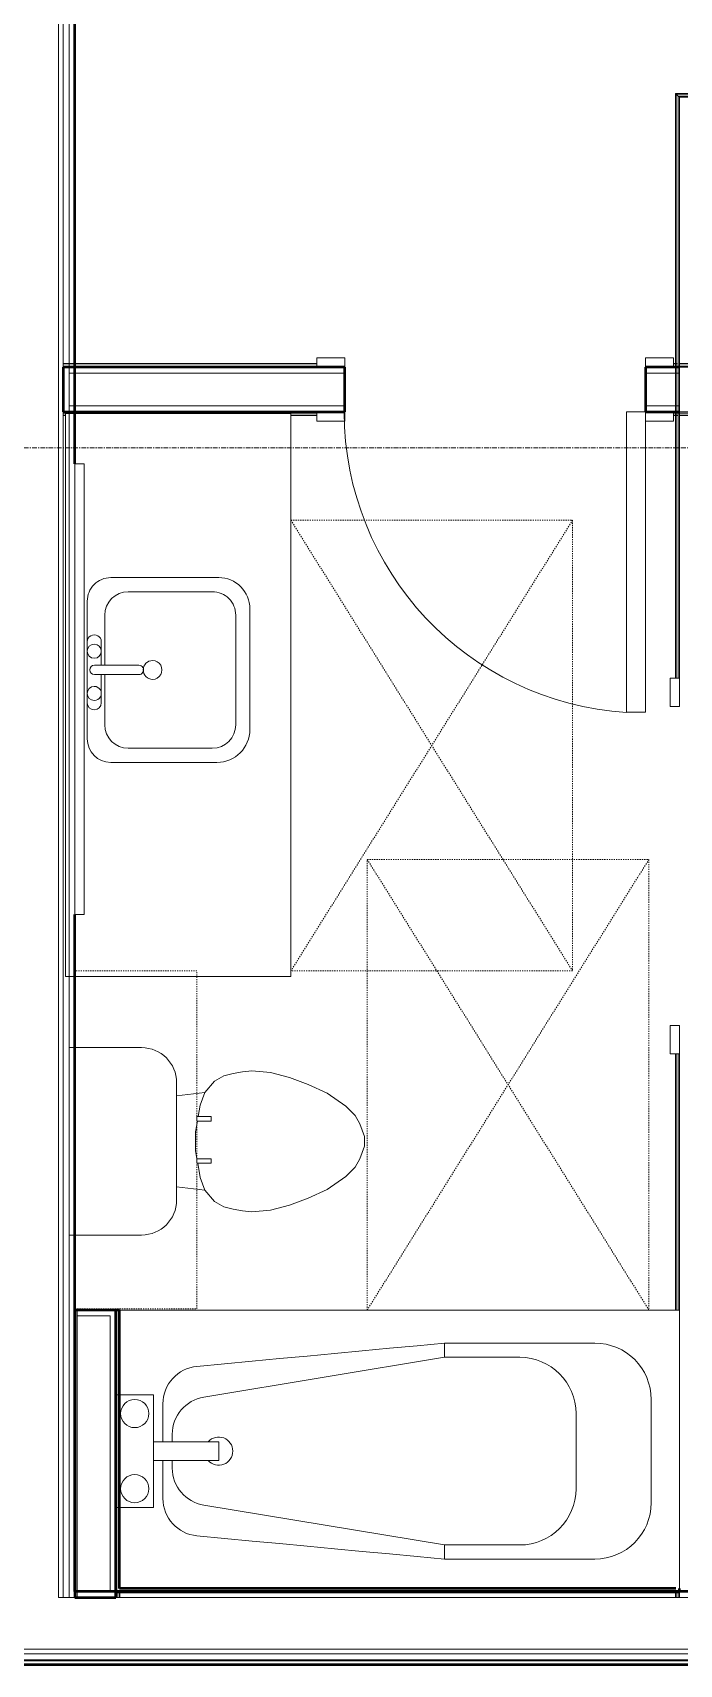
# Model space of a CAD drawing. Header units: inches. Extents: x -4218 to -1830, y 9767 to 12426.
# Drawn here: x -2935.8 to -2866.9, y 11717.6 to 11891.4 of the extents above; entities that cross this region are included whole.
import ezdxf

# ---------------------------------------------------------------- set-up
doc = ezdxf.new("R2010")
doc.units = ezdxf.units.IN
doc.header["$MEASUREMENT"] = 0
doc.linetypes.add('Dash', pattern=[0.25, 0.125, -0.125])
doc.linetypes.add('Grid Line 1_2_', pattern=[0.875, 0.5, -0.125, 0.125, -0.125])
for name, color, linetype, lineweight in [('0-1', 7, 'Continuous', 5), ('0-2', 253, 'Continuous', 9), ('A-DOOR-1', 7, 'Continuous', 9), ('A-DOOR-2', 50, 'Continuous', 20), ('A-DOOR-FRAM-1', 50, 'Continuous', 20), ('A-FLOR-5', 192, 'Continuous', 9), ('A-GENM-HDLN-1', 7, 'Dash', 9), ('A-WALL-1', 250, 'Continuous', 50), ('A-WALL-2', 10, 'Continuous', 13), ('A-WALL-3', 254, 'Continuous', 9), ('A-WALL-4', 253, 'Continuous', 9), ('A-WALL-5', 252, 'Continuous', 9), ('A-WALL-6', 7, 'Continuous', 9), ('I-WALL-1', 250, 'Continuous', 50), ('I-WALL-2', 254, 'Continuous', 9), ('I-WALL-3', 253, 'Continuous', 9), ('I-WALL-4', 252, 'Continuous', 9), ('P-SANR-FIXT-1', 7, 'Continuous', 9), ('P-SANR-FIXT-2', 253, 'Continuous', 9), ('P-SANR-FIXT-3', 252, 'Continuous', 9), ('P-SANR-FIXT-4', 254, 'Continuous', 9), ('Q-CASE-1', 252, 'Continuous', 9), ('Q-CASE-2', 7, 'Continuous', 9), ('Q-CASE-4', 7, 'Dash', 9), ('Q-CASE-5', 254, 'Continuous', 9), ('S-GRID-1', 1, 'Grid Line 1_2_', 9)]:
    doc.layers.add(name, color=color, linetype=linetype, lineweight=lineweight)

# ---------------------------------------------------------------- blocks, each defined once
blk = doc.blocks.new('Basic Wall _ INT - W4BØF - _5_8 GYP - 2X4 WOOD_BATT_ - 5_8 GYP_ - ___-2680993-BACKGROUND - 3RD FLOOR')
at = {"layer": 'A-WALL-3'}
for p, q in [((-2867.31, 11724.74), (-2867.25, 11724.74)), ((-2867.25, 11724.74), (-2867.1, 11724.74)), ((-2867.1, 11724.74), (-2867.04, 11724.74)), ((-2866.92, 11724.74), (-2866.9, 11724.74))]:
    blk.add_line(p, q, dxfattribs=at)
at = {"layer": 'A-WALL-4'}
for p, q in [((-2867.25, 11884.89), (-2867.31, 11884.95)), ((-2867.1, 11884.75), (-2867.25, 11884.89)), ((-2867.04, 11884.68), (-2867.1, 11884.74)), ((-2866.9, 11884.54), (-2866.92, 11884.56)), ((-2867.25, 11856.08), (-2867.25, 11856.2)), ((-2867.25, 11855.99), (-2867.25, 11856.08)), ((-2867.25, 11855.93), (-2867.25, 11855.99)), ((-2867.25, 11851.04), (-2867.25, 11855.79)), ((-2866.9, 11855.79), (-2866.9, 11851.04)), ((-2867.25, 11850.84), (-2867.25, 11850.89)), ((-2867.25, 11850.75), (-2867.25, 11850.83)), ((-2867.25, 11850.63), (-2867.25, 11850.74)), ((-2866.9, 11822.66), (-2866.9, 11819.66)), ((-2866.9, 11785.66), (-2866.9, 11782.66)), ((-2867.02, 11724.74), (-2867.31, 11724.74)), ((-2867.25, 11724.74), (-2867.25, 11725.33)), ((-2866.94, 11724.74), (-2867.02, 11724.74)), ((-2866.9, 11724.74), (-2866.94, 11724.74)), ((-2866.9, 11725.33), (-2866.9, 11724.74))]:
    blk.add_line(p, q, dxfattribs=at)
at = {"layer": 'A-WALL-5'}
for p, q in [((-2867.25, 11856.21), (-2867.25, 11884.89)), ((-2866.9, 11884.54), (-2866.9, 11855.79)), ((-2867.31, 11856.08), (-2867.31, 11856.2)), ((-2867.31, 11855.99), (-2867.31, 11856.08)), ((-2867.31, 11855.93), (-2867.31, 11855.99)), ((-2867.31, 11851.04), (-2867.31, 11855.79)), ((-2867.02, 11855.77), (-2867.02, 11851.06)), ((-2867.31, 11850.84), (-2867.31, 11850.89)), ((-2867.31, 11850.75), (-2867.31, 11850.83)), ((-2866.9, 11851.04), (-2866.9, 11822.66)), ((-2867.31, 11850.63), (-2867.31, 11850.74)), ((-2867.25, 11822.66), (-2867.25, 11850.63)), ((-2867.25, 11755.33), (-2867.25, 11782.66)), ((-2866.9, 11782.66), (-2866.9, 11755.33)), ((-2867.31, 11724.74), (-2867.31, 11725.33)), ((-2867.02, 11725.33), (-2867.02, 11724.74))]:
    blk.add_line(p, q, dxfattribs=at)
at = {"layer": 'A-WALL-6'}
for p, q in [((-2867.31, 11856.21), (-2867.31, 11884.95)), ((-2867.02, 11884.66), (-2867.02, 11855.79)), ((-2867.02, 11851.04), (-2867.02, 11822.66)), ((-2867.31, 11822.66), (-2867.31, 11850.63)), ((-2867.31, 11755.33), (-2867.31, 11782.66)), ((-2867.02, 11782.66), (-2867.02, 11755.33))]:
    blk.add_line(p, q, dxfattribs=at)
at = {"layer": 'A-WALL-6', "flags": 128}
for points in [[(-2867.31, 11884.95), (-2867.19, 11884.83), (-2867.1, 11884.74), (-2867.04, 11884.68), (-2867.02, 11884.66)], [(-2867.02, 11884.66), (-2867.02, 11884.66), (-2867.01, 11884.65), (-2867, 11884.64), (-2866.98, 11884.62), (-2866.96, 11884.6), (-2866.94, 11884.58)]]:
    blk.add_lwpolyline(points, dxfattribs=at)
blk = doc.blocks.new('SWING - SINGLE - FLUSH - 2-10 x 6-8 - PRIVACY-3199405-BACKGROUND - 3RD FLOOR')
at = {"layer": 'A-DOOR-1'}
blk.add_arc((17, -2.38), 34.07, 180, 266.6343, dxfattribs=at)
at = {"layer": 'A-DOOR-2'}
for p, q in [((15, -2.38), (15, -36.38)), ((17, -2.38), (15, -2.38)), ((17, -2.38), (17, -36.38)), ((17, -36.38), (15, -36.38))]:
    blk.add_line(p, q, dxfattribs=at)
at = {"layer": 'A-DOOR-FRAM-1'}
for p, q in [((-20, 2.37), (-20, 3.37)), ((-20, 3.37), (-17, 3.37)), ((-17, 2.37), (-20, 2.37)), ((-17, 3.37), (-17, 2.37)), ((17, 2.37), (17, 3.37)), ((17, 3.37), (20, 3.37)), ((20, 2.37), (17, 2.37)), ((20, 3.37), (20, 2.37)), ((-20, -2.38), (-17, -2.38)), ((-20, -3.38), (-20, -2.38)), ((-17, -3.38), (-20, -3.38)), ((-17, -2.38), (-17, -3.38)), ((17, -2.38), (20, -2.38)), ((17, -3.38), (17, -2.38)), ((20, -3.38), (17, -3.38)), ((20, -2.38), (20, -3.38))]:
    blk.add_line(p, q, dxfattribs=at)
blk = doc.blocks.new('Basic Wall _ INT - W4BØF - _5_8 GYP - 2X4 WOOD_BATT_ - 5_8 GYP_ - ___-2680995-BACKGROUND - 3RD FLOOR')
at = {"layer": 'A-WALL-3'}
for p, q in [((-2804.62, 11884.89), (-2804.62, 11884.95)), ((-2804.62, 11884.75), (-2804.62, 11884.89)), ((-2804.62, 11884.68), (-2804.62, 11884.74)), ((-2804.62, 11884.54), (-2804.62, 11884.56))]:
    blk.add_line(p, q, dxfattribs=at)
at = {"layer": 'A-WALL-4'}
for p, q in [((-2867.31, 11884.95), (-2867.25, 11884.89)), ((-2867.25, 11884.89), (-2867.1, 11884.75)), ((-2867.1, 11884.74), (-2867.04, 11884.68)), ((-2866.92, 11884.56), (-2866.9, 11884.54)), ((-2861.89, 11884.54), (-2860.14, 11884.54)), ((-2810.14, 11884.54), (-2808.39, 11884.54)), ((-2804.92, 11884.89), (-2805.04, 11884.89)), ((-2804.83, 11884.89), (-2804.92, 11884.89)), ((-2804.77, 11884.89), (-2804.83, 11884.89)), ((-2804.62, 11884.95), (-2804.62, 11884.66)), ((-2804.62, 11884.66), (-2804.62, 11884.6))]:
    blk.add_line(p, q, dxfattribs=at)
at = {"layer": 'A-WALL-5'}
for p, q in [((-2861.89, 11884.89), (-2867.25, 11884.89)), ((-2866.9, 11884.54), (-2861.89, 11884.54)), ((-2805.04, 11884.89), (-2808.39, 11884.89)), ((-2808.39, 11884.54), (-2804.62, 11884.54)), ((-2804.92, 11884.95), (-2805.04, 11884.95)), ((-2804.83, 11884.95), (-2804.92, 11884.95)), ((-2804.77, 11884.95), (-2804.83, 11884.95)), ((-2804.62, 11884.6), (-2804.62, 11884.58)), ((-2804.62, 11884.58), (-2804.62, 11884.54))]:
    blk.add_line(p, q, dxfattribs=at)
at = {"layer": 'A-WALL-6'}
for p, q in [((-2861.89, 11884.95), (-2867.31, 11884.95)), ((-2861.89, 11884.66), (-2867.02, 11884.66)), ((-2805.04, 11884.95), (-2808.39, 11884.95)), ((-2804.62, 11884.66), (-2808.39, 11884.66))]:
    blk.add_line(p, q, dxfattribs=at)
at = {"layer": 'A-WALL-6', "flags": 128}
for points in [[(-2867.02, 11884.66), (-2867.04, 11884.68), (-2867.1, 11884.74), (-2867.19, 11884.83), (-2867.31, 11884.95)], [(-2866.94, 11884.58), (-2866.96, 11884.6), (-2866.98, 11884.62), (-2867, 11884.64), (-2867.01, 11884.65), (-2867.02, 11884.66), (-2867.02, 11884.66)]]:
    blk.add_lwpolyline(points, dxfattribs=at)
blk = doc.blocks.new('Basic Wall _ INT - W4BØF - _5_8 GYP - 2X4 WOOD_BATT_ - 5_8 GYP_ - ___-2680998-BACKGROUND - 3RD FLOOR')
at = {"layer": 'A-WALL-3'}
for p, q in [((-2932.52, 11851.04), (-2932.52, 11851.02)), ((-2932.52, 11850.9), (-2932.52, 11850.84)), ((-2932.52, 11850.83), (-2932.52, 11850.69)), ((-2804.62, 11851.02), (-2804.62, 11851.04)), ((-2804.62, 11850.84), (-2804.62, 11850.9)), ((-2804.62, 11850.69), (-2804.62, 11850.83)), ((-2932.52, 11850.69), (-2932.52, 11850.63)), ((-2804.62, 11850.63), (-2804.62, 11850.69))]:
    blk.add_line(p, q, dxfattribs=at)
at = {"layer": 'A-WALL-4'}
for p, q in [((-2932.52, 11851), (-2932.52, 11851.04)), ((-2932.52, 11851.04), (-2931.27, 11851.04)), ((-2932.52, 11850.91), (-2932.52, 11851)), ((-2932.52, 11850.63), (-2932.52, 11850.91)), ((-2905.52, 11851.04), (-2902.52, 11851.04)), ((-2804.62, 11850.98), (-2804.62, 11850.91)), ((-2804.62, 11850.91), (-2804.62, 11850.63)), ((-2932.27, 11850.69), (-2932.52, 11850.69)), ((-2867.19, 11850.69), (-2867.31, 11850.69)), ((-2867.1, 11850.69), (-2867.15, 11850.69)), ((-2862.77, 11850.69), (-2866.89, 11850.69)), ((-2862.15, 11850.69), (-2862.75, 11850.69)), ((-2861.74, 11850.69), (-2861.95, 11850.69)), ((-2804.92, 11850.69), (-2805.04, 11850.69)), ((-2804.83, 11850.69), (-2804.88, 11850.69))]:
    blk.add_line(p, q, dxfattribs=at)
at = {"layer": 'A-WALL-5'}
for p, q in [((-2932.52, 11850.91), (-2931.27, 11850.91)), ((-2931.27, 11851.04), (-2905.52, 11851.04)), ((-2867.52, 11851.04), (-2862.77, 11851.04)), ((-2866.9, 11850.91), (-2862.77, 11850.91)), ((-2862.76, 11851.04), (-2804.62, 11851.04)), ((-2862.75, 11850.91), (-2862.15, 11850.91)), ((-2804.62, 11851.04), (-2804.62, 11851)), ((-2804.62, 11851), (-2804.62, 11850.98)), ((-2932.27, 11850.63), (-2932.52, 11850.63)), ((-2905.52, 11850.69), (-2908.27, 11850.69)), ((-2867.31, 11850.69), (-2867.52, 11850.69)), ((-2867.19, 11850.63), (-2867.31, 11850.63)), ((-2867.1, 11850.63), (-2867.15, 11850.63)), ((-2862.77, 11850.63), (-2866.89, 11850.63)), ((-2862.15, 11850.63), (-2862.75, 11850.63)), ((-2861.74, 11850.63), (-2861.95, 11850.63)), ((-2805.04, 11850.69), (-2861.74, 11850.69)), ((-2804.92, 11850.63), (-2805.04, 11850.63)), ((-2804.83, 11850.63), (-2804.88, 11850.63))]:
    blk.add_line(p, q, dxfattribs=at)
at = {"layer": 'A-WALL-6'}
for p, q in [((-2931.27, 11850.91), (-2905.52, 11850.91)), ((-2867.52, 11850.91), (-2866.9, 11850.91)), ((-2862.15, 11850.91), (-2804.62, 11850.91)), ((-2905.52, 11850.63), (-2908.27, 11850.63)), ((-2867.31, 11850.63), (-2867.52, 11850.63)), ((-2805.04, 11850.63), (-2861.74, 11850.63))]:
    blk.add_line(p, q, dxfattribs=at)
blk = doc.blocks.new('Basic Wall _ INT - W4BØF - _5_8 GYP - 2X4 WOOD_BATT_ - 5_8 GYP_ - ___-2680997-BACKGROUND - 3RD FLOOR')
at = {"layer": 'A-WALL-3'}
for p, q in [((-2932.52, 11856.2), (-2932.52, 11856.14)), ((-2932.52, 11856.14), (-2932.52, 11856)), ((-2804.62, 11856.14), (-2804.62, 11856.2)), ((-2804.62, 11856), (-2804.62, 11856.14)), ((-2932.52, 11855.99), (-2932.52, 11855.93)), ((-2932.52, 11855.81), (-2932.52, 11855.79)), ((-2804.62, 11855.93), (-2804.62, 11855.99)), ((-2804.62, 11855.79), (-2804.62, 11855.81))]:
    blk.add_line(p, q, dxfattribs=at)
at = {"layer": 'A-WALL-4'}
for p, q in [((-2932.52, 11855.91), (-2932.52, 11856.2)), ((-2931.27, 11856.14), (-2932.52, 11856.14)), ((-2867.14, 11856.14), (-2867.31, 11856.14)), ((-2862.16, 11856.14), (-2866.89, 11856.14)), ((-2861.89, 11856.14), (-2861.95, 11856.14)), ((-2861.74, 11856.14), (-2861.85, 11856.14)), ((-2804.92, 11856.14), (-2805.04, 11856.14)), ((-2804.83, 11856.14), (-2804.87, 11856.14)), ((-2804.62, 11856.2), (-2804.62, 11855.91)), ((-2932.52, 11855.83), (-2932.52, 11855.91)), ((-2932.52, 11855.79), (-2932.52, 11855.83)), ((-2932.52, 11855.79), (-2931.27, 11855.79)), ((-2905.52, 11855.79), (-2902.52, 11855.79)), ((-2804.62, 11855.91), (-2804.62, 11855.85))]:
    blk.add_line(p, q, dxfattribs=at)
at = {"layer": 'A-WALL-5'}
for p, q in [((-2931.27, 11856.2), (-2932.52, 11856.2)), ((-2905.52, 11856.14), (-2931.27, 11856.14)), ((-2867.31, 11856.14), (-2867.52, 11856.14)), ((-2867.14, 11856.2), (-2867.31, 11856.2)), ((-2862.16, 11856.2), (-2866.89, 11856.2)), ((-2861.89, 11856.2), (-2861.95, 11856.2)), ((-2861.74, 11856.2), (-2861.85, 11856.2)), ((-2805.04, 11856.14), (-2861.74, 11856.14)), ((-2804.92, 11856.2), (-2805.04, 11856.2)), ((-2804.83, 11856.2), (-2804.87, 11856.2)), ((-2931.27, 11855.91), (-2932.52, 11855.91)), ((-2931.27, 11855.79), (-2905.52, 11855.79)), ((-2867.52, 11855.79), (-2804.62, 11855.79)), ((-2862.15, 11855.91), (-2866.9, 11855.91)), ((-2804.62, 11855.85), (-2804.62, 11855.83)), ((-2804.62, 11855.83), (-2804.62, 11855.79))]:
    blk.add_line(p, q, dxfattribs=at)
at = {"layer": 'A-WALL-6'}
for p, q in [((-2905.52, 11856.2), (-2931.27, 11856.2)), ((-2867.31, 11856.2), (-2867.52, 11856.2)), ((-2805.04, 11856.2), (-2861.74, 11856.2)), ((-2905.52, 11855.91), (-2931.27, 11855.91)), ((-2866.9, 11855.91), (-2867.52, 11855.91)), ((-2804.62, 11855.91), (-2862.15, 11855.91))]:
    blk.add_line(p, q, dxfattribs=at)
blk = doc.blocks.new('SWING - SINGLE - FLUSH - 2-8 x 6-8 - PASSAGE-3199418-BACKGROUND - 3RD FLOOR')
at = {"layer": 'A-DOOR-1'}
blk.add_arc((16, -2.38), 32.07, 180, 266.4241, dxfattribs=at)
at = {"layer": 'A-DOOR-2'}
for p, q in [((14, -2.38), (14, -34.38)), ((16, -2.38), (14, -2.38)), ((16, -2.38), (16, -34.38)), ((16, -34.38), (14, -34.38))]:
    blk.add_line(p, q, dxfattribs=at)
at = {"layer": 'A-DOOR-FRAM-1'}
for p, q in [((-19, 2.37), (-19, 3.37)), ((-19, 3.37), (-16, 3.37)), ((-16, 2.37), (-19, 2.37)), ((-16, 3.37), (-16, 2.37)), ((16, 2.37), (16, 3.37)), ((16, 3.37), (19, 3.37)), ((19, 2.37), (16, 2.37)), ((19, 3.37), (19, 2.37)), ((-19, -2.38), (-16, -2.38)), ((-19, -3.38), (-19, -2.38)), ((-16, -3.38), (-19, -3.38)), ((-16, -2.38), (-16, -3.38)), ((16, -2.38), (19, -2.38)), ((16, -3.38), (16, -2.38)), ((19, -3.38), (16, -3.38)), ((19, -2.38), (19, -3.38))]:
    blk.add_line(p, q, dxfattribs=at)
blk = doc.blocks.new('M_Sink Vanity-Square - 500 x 440mm-V18-BACKGROUND - 3RD FLOOR')
at = {"layer": 'P-SANR-FIXT-1'}
for p, q in [((7.96, 7.09), (-6.72, 7.09)), ((3.62, 7.09), (-2.88, 7.09)), ((0.12, 5.22), (-5.22, 5.22)), ((-2.88, 5.59), (0.12, 5.59)), ((0.12, 6.33), (0.12, 1.59)), ((1.12, 6.33), (1.12, 1.59)), ((1.12, 5.59), (3.62, 5.59)), ((6.46, 5.22), (1.12, 5.22)), ((-9.22, 4.59), (-9.22, -6.73)), ((10.46, -6.91), (10.46, 4.59)), ((-7.72, 2.72), (-7.72, -6.23)), ((8.96, -6.23), (8.96, 2.72)), ((-5.72, -10.23), (7.14, -10.23)), ((-5.22, -8.73), (6.46, -8.73))]:
    blk.add_line(p, q, dxfattribs=at)
for centre, radius, start, end in [((-6.72, 4.59), 2.5, 90, 180), ((-2.88, 6.34), 0.75, 90, 270), ((-1.88, 6.34), 0.75, 360, 180), ((2.62, 6.34), 0.75, 360, 180), ((3.62, 6.34), 0.75, 270, 90), ((7.96, 4.59), 2.5, 360, 90), ((-5.22, 2.72), 2.5, 90, 180), ((-1.88, 6.34), 0.75, 180, 0), ((0.62, 6.33), 0.5, 360, 180), ((2.62, 6.34), 0.75, 180, 360), ((6.46, 2.72), 2.5, 0, 90), ((0.62, 0.13), 1, 360, 180), ((0.62, 0.13), 1, 180, 0), ((0.62, 1.59), 0.5, 180, 0), ((-5.72, -6.73), 3.5, 180, 270), ((-5.22, -6.23), 2.5, 180, 270), ((6.46, -6.23), 2.5, 270, 0), ((7.14, -6.91), 3.32, 270, 0)]:
    blk.add_arc(centre, radius, start, end, dxfattribs=at)
blk = doc.blocks.new('Toilet-Domestic-3D - Toilet-Domestic-3D-V87-BACKGROUND - 3RD FLOOR')
at = {"layer": 'P-SANR-FIXT-1'}
for p, q in [((-3.74, 10), (-2.74, 11)), ((-2.74, 11), (-1.87, 11.5)), ((-1.87, 11.5), (-0.5, 12)), ((-0.5, 12), (0.5, 12)), ((0.5, 12), (1.87, 11.5)), ((1.87, 11.5), (2.74, 11)), ((2.74, 11), (3.74, 10)), ((-5.13, 8), (-3.74, 10)), ((3.74, 10), (5.13, 8)), ((-6.06, 6), (-5.13, 8)), ((5.13, 8), (6.06, 6)), ((-6.79, 4), (-6.06, 6)), ((6.06, 6), (6.79, 4)), ((-7.33, 1.99), (-6.79, 4)), ((6.79, 4), (7.33, 1.99)), ((-7.5, 0), (-7.33, 1.99)), ((7.33, 1.99), (7.5, 0)), ((-7.41, -1), (-7.5, 0)), ((-7.24, -2), (-7.41, -1)), ((7.41, -1), (7.24, -2)), ((7.5, 0), (7.41, -1)), ((-6.97, -3), (-7.24, -2)), ((-6.4, -4), (-6.97, -3)), ((6.97, -3), (6.4, -4)), ((7.24, -2), (6.97, -3)), ((-5.21, -5), (-6.4, -4)), ((-3.84, -5.5), (-5.21, -5)), ((-4.86, -8.02), (-5.21, -5)), ((5.21, -5), (3.84, -5.5)), ((4.86, -8.02), (5.21, -5)), ((6.4, -4), (5.21, -5)), ((-2.65, -5.71), (-3.84, -5.5)), ((-1, -6), (-2.16, -5.8)), ((1, -6), (-1, -6)), ((1.85, -5.85), (1, -6)), ((3.84, -5.5), (2.34, -5.76)), ((6.25, -8.02), (-6.25, -8.02)), ((-9.98, -11.75), (-9.98, -18.85)), ((9.98, -18.85), (9.98, -11.75))]:
    blk.add_line(p, q, dxfattribs=at)
for centre, start, end in [((-6.25, -11.75), 90, 180), ((6.25, -11.75), 0, 90)]:
    blk.add_arc(centre, 3.73, start, end, dxfattribs=at)
at = {"layer": 'P-SANR-FIXT-2'}
blk.add_line((-9.98, -19.48), (9.98, -19.48), dxfattribs=at)
at = {"layer": 'P-SANR-FIXT-3'}
for p, q in [((-9.98, -18.85), (-9.98, -19.48)), ((9.98, -19.48), (9.98, -18.85))]:
    blk.add_line(p, q, dxfattribs=at)
blk = doc.blocks.new('Bath Vanity - Bath Vanity 60_-2708009-BACKGROUND - 3RD FLOOR')
at = {"layer": 'Q-CASE-1'}
for p, q in [((30.74, 0), (-29.26, 0)), ((-29.26, 0), (-29.26, -1)), ((30.74, -1), (30.74, 0))]:
    blk.add_line(p, q, dxfattribs=at)
at = {"layer": 'Q-CASE-2'}
for p, q in [((-29.26, -1), (-29.26, -24)), ((30.74, -24), (30.74, -1)), ((-29.26, -24), (30.74, -24))]:
    blk.add_line(p, q, dxfattribs=at)
blk = doc.blocks.new('Bath Tub - Maestro - 60_x30_-V88-BACKGROUND - 3RD FLOOR')
at = {"layer": 'P-SANR-FIXT-1'}
for p, q in [((59.63, 0), (0.38, 0)), ((35, -5), (9.35, -9.26)), ((35, -3.5), (51, -3.5)), ((35, -5), (35, -3.5)), ((43, -5), (35, -5)), ((4, -9), (0.38, -9)), ((4, -14), (4, -9)), ((5, -14), (5, -9.96)), ((57, -9.5), (57, -20.5)), ((49, -19), (49, -11)), ((6, -13.2), (6, -14)), ((4, -16), (4, -14)), ((4, -14), (10.94, -14)), ((10.94, -16), (10.94, -14)), ((4, -21), (4, -16)), ((10.94, -16), (4, -16)), ((5, -20.04), (5, -16)), ((6, -16), (6, -16.8)), ((9.35, -20.74), (35, -25)), ((0.38, -21), (4, -21)), ((35, -25), (35, -26.5)), ((35, -25), (43, -25)), ((51, -26.5), (35, -26.5))]:
    blk.add_line(p, q, dxfattribs=at)
at = {"layer": 'P-SANR-FIXT-1', "flags": 128}
for points in [[(8.63, -5.97), (11.56, -5.7), (14.49, -5.42), (17.42, -5.15), (20.35, -4.87), (23.28, -4.6), (26.21, -4.32), (29.14, -4.05), (32.07, -3.77), (35, -3.5)], [(35, -26.5), (32.07, -26.23), (29.14, -25.95), (26.21, -25.68), (23.28, -25.4), (20.35, -25.13), (17.42, -24.85), (14.49, -24.58), (11.56, -24.3), (8.63, -24.03)]]:
    blk.add_lwpolyline(points, dxfattribs=at)
at = {"layer": 'P-SANR-FIXT-1'}
for centre, radius, start, end in [((43, -11), 6, 360, 90), ((51, -9.5), 6, 0, 90), ((9, -9.96), 4, 95.3558, 180), ((2, -11), 1.5, 0, 180), ((10, -13.2), 4, 99.4223, 180), ((2, -11), 1.5, 180, 360), ((10.94, -15), 1.5, 0, 137.9289), ((10.94, -15), 1.5, 222.0711, 360), ((10, -16.8), 4, 180, 260.5777), ((2, -19), 1.5, 0, 180), ((2, -19), 1.5, 180, 360), ((43, -19), 6, 270, 0), ((9, -20.04), 4, 180, 264.6442), ((51, -20.5), 6, 270, 0)]:
    blk.add_arc(centre, radius, start, end, dxfattribs=at)
at = {"layer": 'P-SANR-FIXT-2'}
for p, q in [((0, 0), (0, -9)), ((60, -29.97), (60, 0)), ((0, -9), (0, -21)), ((0, -21), (0, -29.97)), ((0, -30), (60, -30))]:
    blk.add_line(p, q, dxfattribs=at)
at = {"layer": 'P-SANR-FIXT-3'}
for p, q in [((0.38, 0), (0, 0)), ((60, 0), (59.63, 0)), ((0.38, -9), (0, -9)), ((0, -21), (0.38, -21))]:
    blk.add_line(p, q, dxfattribs=at)
at = {"layer": 'P-SANR-FIXT-4'}
blk.add_line((0, -9), (0, -21), dxfattribs=at)
blk = doc.blocks.new('ADA Clearances - 30_x48_-1721104-BACKGROUND - 3RD FLOOR')
at = {"layer": 'A-GENM-HDLN-1'}
for p, q in [((15, 24), (-15, -24)), ((-15, 24), (15, -24)), ((-15, -24), (-15, 24)), ((-15, 24), (15, 24)), ((15, 24), (15, -24)), ((15, -24), (-15, -24))]:
    blk.add_line(p, q, dxfattribs=at)
blk = doc.blocks.new('ADA Clearances - 30_x48_-V89-BACKGROUND - 3RD FLOOR')
at = {"layer": 'A-GENM-HDLN-1'}
for p, q in [((15, 24), (-15, -24)), ((-15, 24), (15, -24)), ((-15, 24), (15, 24)), ((15, 24), (15, -24)), ((15, -24), (-15, -24))]:
    blk.add_line(p, q, dxfattribs=at)
blk = doc.blocks.new('BATHROOM MIRROR - BATHROOM MIRROR 48_-3124766-BACKGROUND - 3RD FLOOR')
at = {"layer": 'Q-CASE-2'}
for p, q in [((24.74, 24), (-23.26, 24)), ((-23.26, 23), (-23.26, 24)), ((-23.26, 23), (24.74, 23)), ((24.74, 24), (24.74, 23))]:
    blk.add_line(p, q, dxfattribs=at)
at = {"layer": 'Q-CASE-5'}
blk.add_line((21.74, 24), (-20.26, 24), dxfattribs=at)
blk = doc.blocks.new('300 Series Wall Hung Cabinet_326 - 36_-2909952-BACKGROUND - 3RD FLOOR')
at = {"layer": 'Q-CASE-2'}
for p, q in [((-2.5, -13.19), (-2.01, -13.19)), ((-2.5, -13.19), (-2.5, -14.69)), ((-2.01, -14.69), (-2.01, -13.19)), ((2, -13.19), (2.49, -13.19)), ((2, -13.19), (2, -14.69)), ((2.49, -14.69), (2.49, -13.19)), ((-2.5, -14.69), (-2.01, -14.69)), ((2, -14.69), (2.49, -14.69))]:
    blk.add_line(p, q, dxfattribs=at)
at = {"layer": 'Q-CASE-4'}
for p, q in [((18, -0.19), (-18, -0.19)), ((-18, -0.19), (-18, -13.19)), ((18, -13.19), (18, -0.19)), ((-18, -13.19), (18, -13.19))]:
    blk.add_line(p, q, dxfattribs=at)
blk = doc.blocks.new('Basic Wall _ INT - W4FØF - INT - _5_8 GYP - 2X4 WOOD_BATT__ - ___-3084716-BACKGROUND - 3RD FLOOR')
at = {"layer": 'A-WALL-3'}
for p, q in [((-2926.9, 11724.74), (-2926.87, 11724.74)), ((-2926.76, 11724.74), (-2926.7, 11724.74)), ((-2926.69, 11724.74), (-2926.55, 11724.74)), ((-2926.55, 11724.74), (-2926.49, 11724.74))]:
    blk.add_line(p, q, dxfattribs=at)
at = {"layer": 'A-WALL-4'}
for p, q in [((-2926.9, 11725.33), (-2926.9, 11724.74)), ((-2926.86, 11724.74), (-2926.9, 11724.74)), ((-2926.77, 11724.74), (-2926.86, 11724.74)), ((-2926.49, 11724.74), (-2926.77, 11724.74)), ((-2926.55, 11724.74), (-2926.55, 11725.33))]:
    blk.add_line(p, q, dxfattribs=at)
at = {"layer": 'A-WALL-5'}
for p, q in [((-2926.87, 11755.36), (-2926.9, 11755.36)), ((-2926.7, 11755.36), (-2926.76, 11755.36)), ((-2926.55, 11755.36), (-2926.69, 11755.36)), ((-2926.49, 11755.36), (-2926.55, 11755.36)), ((-2926.77, 11724.74), (-2926.77, 11725.33)), ((-2926.49, 11724.74), (-2926.49, 11725.33))]:
    blk.add_line(p, q, dxfattribs=at)
at = {"layer": 'A-WALL-6'}
for p, q in [((-2926.9, 11755.36), (-2926.86, 11755.36)), ((-2926.86, 11755.36), (-2926.77, 11755.36)), ((-2926.77, 11755.36), (-2926.49, 11755.36))]:
    blk.add_line(p, q, dxfattribs=at)
blk = doc.blocks.new('CTR - 1st Phase - Unit Layouts_rvt-1-BACKGROUND - 3RD FLOOR')
at = {"layer": 'A-WALL-1'}
for p, q in [((-2902.52, 11855.79), (-2932.52, 11855.79)), ((-2932.52, 11855.79), (-2932.52, 11855.16)), ((-2932.52, 11855.16), (-2932.52, 11851.66)), ((-2902.52, 11851.04), (-2902.52, 11855.79)), ((-2866.9, 11855.79), (-2870.52, 11855.79)), ((-2870.52, 11855.79), (-2870.52, 11851.04)), ((-2932.52, 11851.66), (-2932.52, 11851.04)), ((-2932.52, 11851.04), (-2902.52, 11851.04)), ((-2870.52, 11851.04), (-2866.9, 11851.04)), ((-2931.27, 11755.36), (-2931.27, 11724.74)), ((-2931.02, 11755.36), (-2931.27, 11755.36)), ((-2927.52, 11755.36), (-2931.02, 11755.36)), ((-2926.9, 11755.36), (-2927.52, 11755.36)), ((-2926.9, 11724.74), (-2926.9, 11755.36)), ((-2926.9, 11755.33), (-2926.9, 11725.71)), ((-2926.52, 11755.33), (-2926.9, 11755.33)), ((-2926.52, 11725.71), (-2926.52, 11755.33)), ((-2926.9, 11725.71), (-2926.9, 11725.33)), ((-2867.27, 11725.71), (-2926.52, 11725.71)), ((-2866.9, 11725.33), (-2866.9, 11725.71)), ((-2931.27, 11724.74), (-2931.02, 11724.74)), ((-2931.02, 11724.74), (-2927.52, 11724.74)), ((-2927.52, 11724.74), (-2926.9, 11724.74)), ((-2926.9, 11725.33), (-2866.9, 11725.33))]:
    blk.add_line(p, q, dxfattribs=at)
at = {"layer": 'A-WALL-2'}
for p, q in [((-2931.9, 11851.66), (-2931.9, 11855.16)), ((-2931.9, 11855.16), (-2902.52, 11855.16)), ((-2870.52, 11855.16), (-2866.9, 11855.16)), ((-2931.9, 11851.66), (-2902.52, 11851.66)), ((-2870.52, 11851.66), (-2866.9, 11851.66)), ((-2931.02, 11754.74), (-2931.02, 11755.36)), ((-2931.02, 11754.74), (-2931.02, 11755.36)), ((-2931.02, 11725.36), (-2931.02, 11754.74)), ((-2927.52, 11754.74), (-2931.02, 11754.74)), ((-2927.52, 11725.36), (-2927.52, 11754.74)), ((-2931.02, 11724.74), (-2931.02, 11725.36)), ((-2931.02, 11725.36), (-2927.52, 11725.36)), ((-2931.02, 11724.74), (-2931.02, 11725.36))]:
    blk.add_line(p, q, dxfattribs=at)
at = {"layer": 'A-WALL-3'}
for p, q in [((-2931.27, 11855.79), (-2932.52, 11855.79)), ((-2932.52, 11851.04), (-2932.52, 11855.79)), ((-2902.52, 11855.79), (-2905.52, 11855.79)), ((-2867.14, 11855.79), (-2867.31, 11855.79)), ((-2932.52, 11851.04), (-2931.27, 11851.04)), ((-2905.52, 11851.04), (-2902.52, 11851.04)), ((-2867.31, 11851.04), (-2867.1, 11851.04)), ((-2926.9, 11746.33), (-2926.9, 11734.33)), ((-2926.9, 11724.74), (-2931.27, 11724.74)), ((-2926.9, 11724.74), (-2926.9, 11725.33))]:
    blk.add_line(p, q, dxfattribs=at)
at = {"layer": 'A-WALL-4'}
for p, q in [((-2905.52, 11855.79), (-2931.27, 11855.79)), ((-2867.31, 11855.79), (-2867.52, 11855.79)), ((-2931.27, 11851.04), (-2905.52, 11851.04)), ((-2867.52, 11851.04), (-2867.31, 11851.04)), ((-2931.27, 11755.36), (-2931.27, 11724.74)), ((-2926.9, 11755.33), (-2926.9, 11746.33)), ((-2926.9, 11734.33), (-2926.9, 11725.71)), ((-2926.9, 11725.36), (-2926.9, 11725.71)), ((-2866.9, 11725.71), (-2866.9, 11725.36)), ((-2926.9, 11725.33), (-2866.9, 11725.33))]:
    blk.add_line(p, q, dxfattribs=at)
at = {"layer": 'A-WALL-5'}
for p, q in [((-2902.52, 11855.79), (-2902.52, 11851.04)), ((-2870.52, 11851.04), (-2870.52, 11855.79)), ((-2931.27, 11755.36), (-2926.9, 11755.36)), ((-2926.9, 11755.33), (-2926.52, 11755.33)), ((-2926.52, 11746.33), (-2926.52, 11755.33)), ((-2926.52, 11725.71), (-2926.52, 11734.33)), ((-2867.27, 11725.71), (-2926.52, 11725.71))]:
    blk.add_line(p, q, dxfattribs=at)
at = {"layer": '0-2'}
for name, p in [('Basic Wall _ INT - W4BØF - _5_8 GYP - 2X4 WOOD_BATT_ - 5_8 GYP_ - ___-2680993-BACKGROUND - 3RD FLOOR', (0, 0)), ('Basic Wall _ INT - W4BØF - _5_8 GYP - 2X4 WOOD_BATT_ - 5_8 GYP_ - ___-2680995-BACKGROUND - 3RD FLOOR', (0, 0)), ('Basic Wall _ INT - W4BØF - _5_8 GYP - 2X4 WOOD_BATT_ - 5_8 GYP_ - ___-2680997-BACKGROUND - 3RD FLOOR', (0, 0)), ('SWING - SINGLE - FLUSH - 2-8 x 6-8 - PASSAGE-3199418-BACKGROUND - 3RD FLOOR', (-2886.52, 11853.41)), ('Basic Wall _ INT - W4BØF - _5_8 GYP - 2X4 WOOD_BATT_ - 5_8 GYP_ - ___-2680998-BACKGROUND - 3RD FLOOR', (0, 0)), ('ADA Clearances - 30_x48_-V89-BACKGROUND - 3RD FLOOR', (-2893.27, 11815.49)), ('ADA Clearances - 30_x48_-1721104-BACKGROUND - 3RD FLOOR', (-2885.14, 11779.36)), ('Basic Wall _ INT - W4FØF - INT - _5_8 GYP - 2X4 WOOD_BATT__ - ___-3084716-BACKGROUND - 3RD FLOOR', (0, 0)), ('Bath Tub - Maestro - 60_x30_-V88-BACKGROUND - 3RD FLOOR', (-2926.9, 11755.33))]:
    blk.add_blockref(name, p, dxfattribs=at)
for name, p, rotation in [('Bath Vanity - Bath Vanity 60_-2708009-BACKGROUND - 3RD FLOOR', (-2932.27, 11820.13), 89.99999999979656), ('BATHROOM MIRROR - BATHROOM MIRROR 48_-3124766-BACKGROUND - 3RD FLOOR', (-2907.27, 11820.75), 89.99999999982695), ('M_Sink Vanity-Square - 500 x 440mm-V18-BACKGROUND - 3RD FLOOR', (-2922.87, 11822.92), 89.99999999961577), ('SWING - SINGLE - FLUSH - 2-10 x 6-8 - PRIVACY-3199405-BACKGROUND - 3RD FLOOR', (-2864.52, 11802.66), 89.99999999991644), ('300 Series Wall Hung Cabinet_326 - 36_-2909952-BACKGROUND - 3RD FLOOR', (-2931.46, 11773.49), 90.00000000000563), ('Toilet-Domestic-3D - Toilet-Domestic-3D-V87-BACKGROUND - 3RD FLOOR', (-2912.42, 11773.33), 269.9999999998733)]:
    blk.add_blockref(name, p, dxfattribs=dict(at, rotation=rotation))
blk = doc.blocks.new('CTR - 1st Phase - Common Walls_rvt-1-BACKGROUND - 3RD FLOOR')
at = {"layer": 'A-WALL-2'}
for p, q in [((-2933.02, 11725.36), (-2933.02, 12110.34)), ((-2932.52, 11725.36), (-2932.52, 12110.34)), ((-2931.9, 11725.36), (-2931.9, 12110.34)), ((-2933.02, 11724.74), (-2933.02, 11725.36)), ((-2932.52, 11724.74), (-2933.02, 11724.74)), ((-2933.02, 11724.74), (-2932.52, 11724.74)), ((-2932.52, 11724.74), (-2932.52, 11725.36)), ((-2931.9, 11724.74), (-2932.52, 11724.74)), ((-2932.52, 11724.74), (-2931.9, 11724.74)), ((-2931.9, 11724.74), (-2931.9, 11725.36)), ((-2931.9, 11724.74), (-2805.27, 11724.74)), ((-3065.75, 11719.24), (-2805.27, 11719.24)), ((-3065.75, 11718.74), (-2805.27, 11718.74)), ((-3065.75, 11718.11), (-2805.27, 11718.11))]:
    blk.add_line(p, q, dxfattribs=at)
at = {"layer": 'I-WALL-1'}
for p, q in [((-2931.27, 11845.49), (-2931.27, 12110.34)), ((-2931.27, 11725.36), (-2931.27, 11797.49)), ((-2805.27, 11725.36), (-2931.27, 11725.36)), ((-3065.75, 11717.61), (-2805.27, 11717.61))]:
    blk.add_line(p, q, dxfattribs=at)
at = {"layer": 'I-WALL-2'}
blk.add_line((-2927.52, 11725.36), (-2931.02, 11725.36), dxfattribs=at)
at = {"layer": 'I-WALL-3'}
for p, q in [((-2931.27, 11856.08), (-2931.27, 11856.2)), ((-2931.27, 11855.99), (-2931.27, 11856.08)), ((-2931.27, 11855.93), (-2931.27, 11855.99)), ((-2931.27, 11855.18), (-2931.27, 11855.79)), ((-2931.27, 11851.66), (-2931.27, 11855.16)), ((-2931.27, 11851.04), (-2931.27, 11851.65)), ((-2931.27, 11725.36), (-2931.27, 11755.36)), ((-2931.02, 11725.36), (-2931.27, 11725.36)), ((-2926.9, 11725.36), (-2927.52, 11725.36))]:
    blk.add_line(p, q, dxfattribs=at)
at = {"layer": 'I-WALL-4'}
for p, q in [((-2931.27, 11856.21), (-2931.27, 12109.71)), ((-2931.27, 11783.31), (-2931.27, 11790.86)), ((-2931.27, 11755.36), (-2931.27, 11763.35)), ((-3065.75, 11717.61), (-2805.27, 11717.61))]:
    blk.add_line(p, q, dxfattribs=at)

msp = doc.modelspace()

# ---------------------------------------------------------------- linework, layer by layer
at = {"layer": 'A-FLOR-5'}
for p, q in [((-3066.37, 11719.24), (-2799.15, 11719.24)), ((-2797.9, 11717.99), (-3071.67, 11717.99))]:
    msp.add_line(p, q, dxfattribs=at)
at = {"layer": 'S-GRID-1'}
msp.add_line((-1830.2, 11847.19), (-4168.71, 11847.19), dxfattribs=at)

# ---------------------------------------------------------------- block references
at = {"layer": '0-1'}
for name in ['CTR - 1st Phase - Unit Layouts_rvt-1-BACKGROUND - 3RD FLOOR', 'CTR - 1st Phase - Common Walls_rvt-1-BACKGROUND - 3RD FLOOR']:
    msp.add_blockref(name, (0, 0), dxfattribs=at)

doc.saveas('drawing.dxf')
